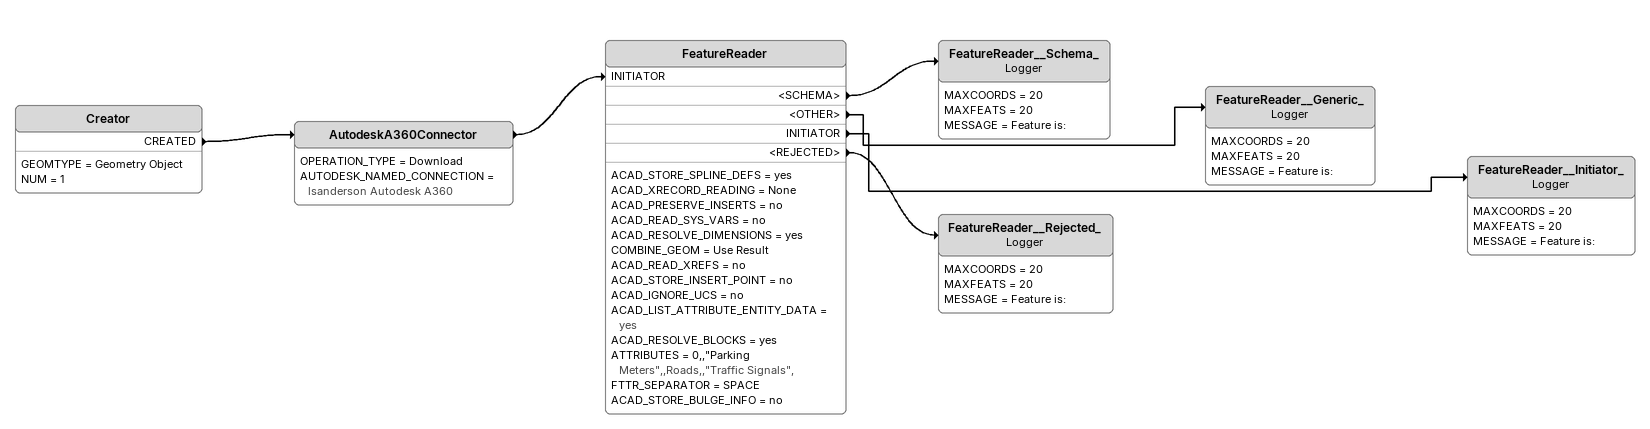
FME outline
Creator
    GEOMTYPE = Geometry Object
    NUM = 1
    CREATED -> AutodeskA360Connector
AutodeskA360Connector
    OPERATION_TYPE = Download
    AUTODESK_NAMED_CONNECTION = lsanderson Autodesk A360
    -> FeatureReader [INITIATOR]
FeatureReader
    ACAD_STORE_SPLINE_DEFS = yes
    ACAD_XRECORD_READING = None
    ACAD_PRESERVE_INSERTS = no
    ACAD_READ_SYS_VARS = no
    ACAD_RESOLVE_DIMENSIONS = yes
    COMBINE_GEOM = Use Result
    ACAD_READ_XREFS = no
    ACAD_STORE_INSERT_POINT = no
    ACAD_IGNORE_UCS = no
    ACAD_LIST_ATTRIBUTE_ENTITY_DATA = yes
    ACAD_RESOLVE_BLOCKS = yes
    ATTRIBUTES = 0,,"Parking Meters",,Roads,,"Traffic Signals",
    FTTR_SEPARATOR = SPACE
    ACAD_STORE_BULGE_INFO = no
    <SCHEMA> -> FeatureReader__Schema_
    <OTHER> -> FeatureReader__Generic_
    INITIATOR -> FeatureReader__Initiator_
    <REJECTED> -> FeatureReader__Rejected_
FeatureReader__Schema_: Logger
    MAXCOORDS = 20
    MAXFEATS = 20
    MESSAGE = Feature is:
FeatureReader__Generic_: Logger
    MAXCOORDS = 20
    MAXFEATS = 20
    MESSAGE = Feature is:
FeatureReader__Initiator_: Logger
    MAXCOORDS = 20
    MAXFEATS = 20
    MESSAGE = Feature is:
FeatureReader__Rejected_: Logger
    MAXCOORDS = 20
    MAXFEATS = 20
    MESSAGE = Feature is:
